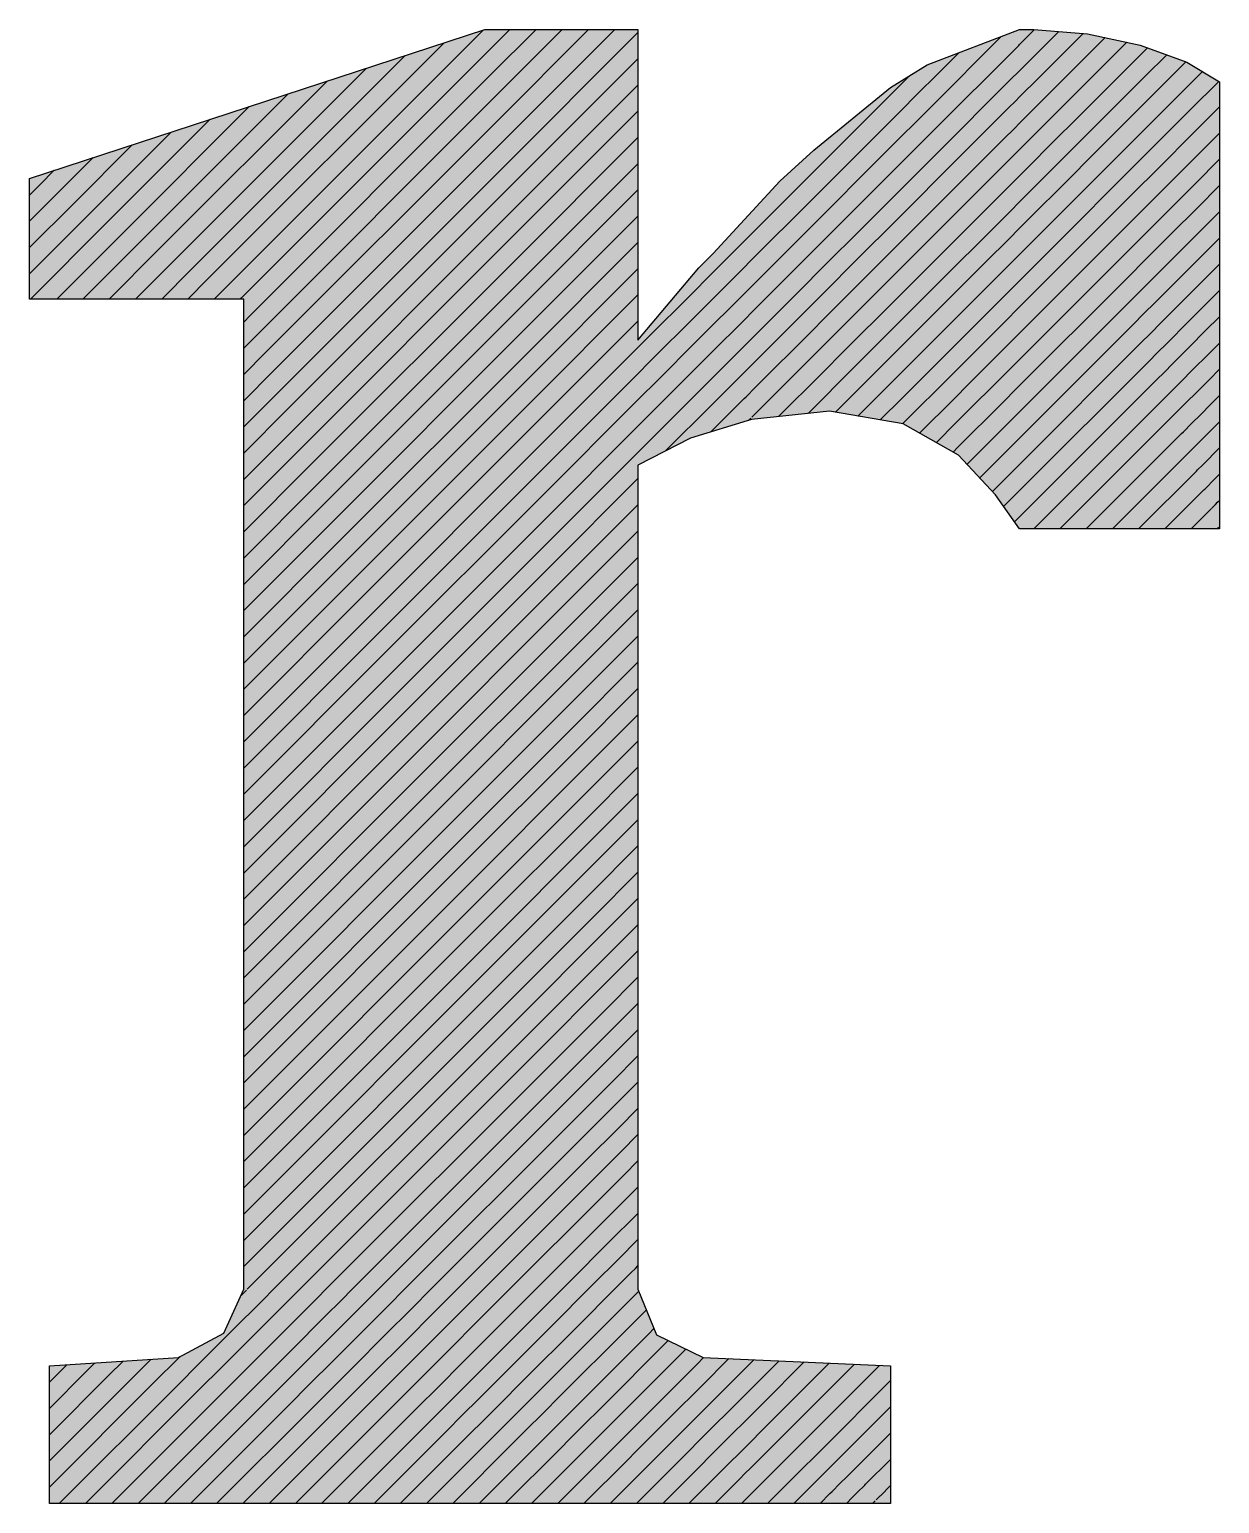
# Model space of a CAD drawing. Extents: x -15895 to 12929, y -2522 to 15173.
# Drawn here: x -8945.99 to -8929.95, y 11082.16 to 11102.02 of the extents above; entities that cross this region are included whole.
import ezdxf

# ---------------------------------------------------------------- set-up
doc = ezdxf.new("R2010")
doc.units = 0
doc.layers.add('MTH-CARIMBO-TXT1', color=1, linetype='Continuous')

msp = doc.modelspace()

# ---------------------------------------------------------------- linework, layer by layer
at = {"layer": 'MTH-CARIMBO-TXT1', "linetype": 'Continuous'}
for p, q in [((-8943.356, 11098.533), (-8939.875, 11102.014)), ((-8939.815, 11101.72), (-8939.514, 11102.022)), ((-8939.777, 11101.405), (-8939.16, 11102.022)), ((-8939.738, 11101.09), (-8938.807, 11102.022)), ((-8939.7, 11100.775), (-8938.453, 11102.022)), ((-8939.662, 11100.459), (-8938.099, 11102.022)), ((-8939.623, 11100.144), (-8937.787, 11101.98)), ((-8933.842, 11100.976), (-8932.891, 11101.927)), ((-8932.587, 11101.877), (-8932.451, 11102.013)), ((-8932.355, 11101.756), (-8932.116, 11101.995)), ((-8932.259, 11101.498), (-8931.788, 11101.969)), ((-8931.667, 11101.737), (-8931.491, 11101.913)), ((-8943.582, 11098.66), (-8940.4, 11101.842)), ((-8942.724, 11098.811), (-8939.815, 11101.72)), ((-8933.868, 11101.303), (-8933.465, 11101.706)), ((-8933.816, 11100.648), (-8932.679, 11101.785)), ((-8932.679, 11101.785), (-8932.656, 11101.808)), ((-8932.656, 11101.808), (-8932.645, 11101.819)), ((-8932.645, 11101.819), (-8932.587, 11101.877)), ((-8932.486, 11101.625), (-8932.355, 11101.756)), ((-8932.163, 11101.24), (-8931.667, 11101.737)), ((-8931.593, 11101.457), (-8931.2, 11101.85)), ((-8931.001, 11101.695), (-8930.921, 11101.775)), ((-8944.035, 11098.915), (-8941.451, 11101.498)), ((-8943.808, 11098.788), (-8940.926, 11101.67)), ((-8939.585, 11099.829), (-8937.787, 11101.627)), ((-8932.645, 11101.466), (-8932.486, 11101.625)), ((-8931.518, 11101.178), (-8931.001, 11101.695)), ((-8930.951, 11101.392), (-8930.662, 11101.681)), ((-8930.901, 11101.088), (-8930.403, 11101.587)), ((-8944.261, 11099.042), (-8941.976, 11101.327)), ((-8943.013, 11098.169), (-8939.777, 11101.405)), ((-8934.381, 11101.144), (-8934.131, 11101.394)), ((-8933.906, 11101.265), (-8933.868, 11101.303)), ((-8933.79, 11100.321), (-8932.738, 11101.373)), ((-8932.738, 11101.373), (-8932.675, 11101.435)), ((-8932.675, 11101.435), (-8932.645, 11101.466)), ((-8932.645, 11101.112), (-8932.385, 11101.372)), ((-8932.385, 11101.372), (-8932.259, 11101.498)), ((-8932.067, 11100.983), (-8931.593, 11101.457)), ((-8931.444, 11100.899), (-8930.951, 11101.392)), ((-8930.368, 11101.268), (-8930.181, 11101.455)), ((-8930.344, 11100.938), (-8929.961, 11101.321)), ((-8944.487, 11099.17), (-8942.502, 11101.155)), ((-8939.547, 11099.514), (-8937.787, 11101.273)), ((-8935.401, 11100.124), (-8934.407, 11101.118)), ((-8934.407, 11101.118), (-8934.381, 11101.144)), ((-8934.368, 11100.803), (-8933.906, 11101.265)), ((-8932.695, 11101.062), (-8932.645, 11101.112)), ((-8932.645, 11100.758), (-8932.284, 11101.12)), ((-8932.284, 11101.12), (-8932.163, 11101.24)), ((-8931.971, 11100.725), (-8931.518, 11101.178)), ((-8930.852, 11100.784), (-8930.368, 11101.268)), ((-8944.713, 11099.297), (-8943.027, 11100.983)), ((-8942.912, 11097.916), (-8939.738, 11101.09)), ((-8939.508, 11099.199), (-8937.787, 11100.92)), ((-8933.932, 11100.886), (-8933.842, 11100.976)), ((-8933.764, 11099.994), (-8932.797, 11100.96)), ((-8932.797, 11100.96), (-8932.695, 11101.062)), ((-8932.183, 11100.867), (-8932.067, 11100.983)), ((-8931.369, 11100.62), (-8930.901, 11101.088)), ((-8930.802, 11100.481), (-8930.344, 11100.938)), ((-8930.321, 11100.607), (-8929.95, 11100.979)), ((-8944.939, 11099.424), (-8943.553, 11100.811)), ((-8942.812, 11097.663), (-8939.7, 11100.775)), ((-8934.489, 11100.682), (-8934.368, 11100.803)), ((-8934.355, 11100.463), (-8933.932, 11100.886)), ((-8932.714, 11100.689), (-8932.645, 11100.758)), ((-8932.645, 11100.405), (-8932.183, 11100.867)), ((-8932.082, 11100.615), (-8931.971, 11100.725)), ((-8931.876, 11100.467), (-8931.444, 11100.899)), ((-8931.295, 11100.341), (-8930.852, 11100.784)), ((-8945.166, 11099.552), (-8944.078, 11100.639)), ((-8939.47, 11098.883), (-8937.787, 11100.566)), ((-8935.381, 11099.791), (-8934.489, 11100.682)), ((-8934.342, 11100.122), (-8933.957, 11100.507)), ((-8933.957, 11100.507), (-8933.816, 11100.648)), ((-8933.737, 11099.666), (-8932.856, 11100.547)), ((-8932.856, 11100.547), (-8932.714, 11100.689)), ((-8932.645, 11100.051), (-8932.082, 11100.615)), ((-8931.78, 11100.21), (-8931.369, 11100.62)), ((-8930.752, 11100.177), (-8930.321, 11100.607)), ((-8930.298, 11100.277), (-8929.95, 11100.625)), ((-8945.392, 11099.679), (-8944.604, 11100.467)), ((-8942.711, 11097.41), (-8939.662, 11100.459)), ((-8934.572, 11100.246), (-8934.355, 11100.463)), ((-8933.983, 11100.128), (-8933.79, 11100.321)), ((-8932.916, 11100.134), (-8932.733, 11100.317)), ((-8932.733, 11100.317), (-8932.645, 11100.405)), ((-8932.645, 11099.698), (-8931.98, 11100.362)), ((-8931.98, 11100.362), (-8931.876, 11100.467)), ((-8931.684, 11099.952), (-8931.295, 11100.341)), ((-8931.221, 11100.062), (-8930.802, 11100.481)), ((-8945.844, 11099.934), (-8945.654, 11100.124)), ((-8945.618, 11099.806), (-8945.129, 11100.295)), ((-8942.61, 11097.157), (-8939.623, 11100.144)), ((-8939.432, 11098.568), (-8937.787, 11100.213)), ((-8935.818, 11099.707), (-8935.401, 11100.124)), ((-8935.361, 11099.457), (-8934.572, 11100.246)), ((-8934.654, 11099.81), (-8934.342, 11100.122)), ((-8934.329, 11099.781), (-8933.983, 11100.128)), ((-8933.711, 11099.339), (-8932.916, 11100.134)), ((-8932.645, 11099.344), (-8931.879, 11100.11)), ((-8931.879, 11100.11), (-8931.78, 11100.21)), ((-8931.146, 11099.783), (-8930.752, 11100.177)), ((-8930.702, 11099.873), (-8930.298, 11100.277)), ((-8930.275, 11099.946), (-8929.95, 11100.272)), ((-8945.988, 11099.79), (-8945.844, 11099.934)), ((-8934.008, 11099.749), (-8933.764, 11099.994)), ((-8932.975, 11099.722), (-8932.753, 11099.944)), ((-8932.753, 11099.944), (-8932.645, 11100.051)), ((-8931.778, 11099.858), (-8931.684, 11099.952)), ((-8931.588, 11099.694), (-8931.221, 11100.062)), ((-8930.652, 11099.569), (-8930.275, 11099.946)), ((-8930.252, 11099.616), (-8929.95, 11099.918)), ((-8945.988, 11099.437), (-8945.618, 11099.806)), ((-8942.51, 11096.904), (-8939.585, 11099.829)), ((-8939.393, 11098.253), (-8937.787, 11099.859)), ((-8935.755, 11099.417), (-8935.381, 11099.791)), ((-8935.341, 11099.123), (-8934.654, 11099.81)), ((-8934.736, 11099.375), (-8934.329, 11099.781)), ((-8934.316, 11099.441), (-8934.008, 11099.749)), ((-8933.685, 11099.011), (-8932.975, 11099.722)), ((-8932.645, 11098.991), (-8931.778, 11099.858)), ((-8931.492, 11099.437), (-8931.146, 11099.783)), ((-8931.072, 11099.503), (-8930.702, 11099.873)), ((-8945.988, 11099.083), (-8945.392, 11099.679)), ((-8945.988, 11098.73), (-8945.166, 11099.552)), ((-8942.409, 11096.651), (-8939.547, 11099.514)), ((-8936.727, 11098.798), (-8935.92, 11099.605)), ((-8935.92, 11099.605), (-8935.818, 11099.707)), ((-8934.034, 11099.37), (-8933.737, 11099.666)), ((-8933.034, 11099.309), (-8932.772, 11099.571)), ((-8932.772, 11099.571), (-8932.645, 11099.698)), ((-8932.645, 11098.637), (-8931.677, 11099.605)), ((-8931.677, 11099.605), (-8931.588, 11099.694)), ((-8930.997, 11099.224), (-8930.652, 11099.569)), ((-8930.602, 11099.266), (-8930.252, 11099.616)), ((-8930.229, 11099.286), (-8929.95, 11099.565)), ((-8945.974, 11098.39), (-8944.939, 11099.424)), ((-8939.355, 11097.938), (-8937.787, 11099.505)), ((-8935.968, 11099.204), (-8935.755, 11099.417)), ((-8935.692, 11099.126), (-8935.361, 11099.457)), ((-8935.321, 11098.79), (-8934.736, 11099.375)), ((-8934.818, 11098.939), (-8934.316, 11099.441)), ((-8934.303, 11099.1), (-8934.034, 11099.37)), ((-8934.059, 11098.991), (-8933.711, 11099.339)), ((-8932.791, 11099.198), (-8932.645, 11099.344)), ((-8932.645, 11098.284), (-8931.576, 11099.353)), ((-8931.576, 11099.353), (-8931.492, 11099.437)), ((-8931.396, 11099.179), (-8931.072, 11099.503)), ((-8945.62, 11098.39), (-8944.713, 11099.297)), ((-8945.267, 11098.39), (-8944.487, 11099.17)), ((-8942.308, 11096.399), (-8939.508, 11099.199)), ((-8939.317, 11097.622), (-8937.787, 11099.152)), ((-8936.661, 11098.511), (-8935.968, 11099.204)), ((-8936.015, 11098.802), (-8935.692, 11099.126)), ((-8935.629, 11098.835), (-8935.341, 11099.123)), ((-8933.659, 11098.684), (-8933.034, 11099.309)), ((-8933.093, 11098.896), (-8932.791, 11099.198)), ((-8931.475, 11099.1), (-8931.396, 11099.179)), ((-8931.3, 11098.921), (-8930.997, 11099.224)), ((-8930.923, 11098.945), (-8930.602, 11099.266)), ((-8930.552, 11098.962), (-8930.229, 11099.286)), ((-8930.206, 11098.955), (-8929.95, 11099.211)), ((-8944.913, 11098.39), (-8944.261, 11099.042)), ((-8935.301, 11098.456), (-8934.818, 11098.939)), ((-8934.9, 11098.503), (-8934.303, 11099.1)), ((-8934.29, 11098.76), (-8934.059, 11098.991)), ((-8934.085, 11098.612), (-8933.685, 11099.011)), ((-8932.811, 11098.825), (-8932.645, 11098.991)), ((-8932.645, 11097.93), (-8931.475, 11099.1)), ((-8931.374, 11098.848), (-8931.3, 11098.921)), ((-8931.204, 11098.664), (-8930.923, 11098.945)), ((-8930.849, 11098.666), (-8930.552, 11098.962)), ((-8930.503, 11098.658), (-8930.206, 11098.955)), ((-8944.56, 11098.39), (-8944.035, 11098.915)), ((-8944.206, 11098.39), (-8943.808, 11098.788)), ((-8943.13, 11098.406), (-8942.724, 11098.811)), ((-8942.208, 11096.146), (-8939.47, 11098.883)), ((-8939.278, 11097.307), (-8937.787, 11098.798)), ((-8936.901, 11098.624), (-8936.727, 11098.798)), ((-8936.594, 11098.223), (-8936.015, 11098.802)), ((-8936.063, 11098.401), (-8935.629, 11098.835)), ((-8935.566, 11098.544), (-8935.321, 11098.79)), ((-8934.983, 11098.067), (-8934.29, 11098.76)), ((-8933.633, 11098.357), (-8933.093, 11098.896)), ((-8933.152, 11098.484), (-8932.811, 11098.825)), ((-8932.645, 11097.576), (-8931.374, 11098.848)), ((-8930.183, 11098.625), (-8929.95, 11098.858)), ((-8943.853, 11098.39), (-8943.582, 11098.66)), ((-8943.499, 11098.39), (-8943.356, 11098.533)), ((-8942.107, 11095.893), (-8939.432, 11098.568)), ((-8937.753, 11097.772), (-8936.978, 11098.546)), ((-8936.978, 11098.546), (-8936.901, 11098.624)), ((-8936.111, 11098), (-8935.566, 11098.544)), ((-8934.278, 11098.419), (-8934.085, 11098.612)), ((-8934.11, 11098.233), (-8933.659, 11098.684)), ((-8932.83, 11098.452), (-8932.645, 11098.637)), ((-8932.645, 11097.223), (-8931.273, 11098.595)), ((-8931.273, 11098.595), (-8931.204, 11098.664)), ((-8931.108, 11098.406), (-8930.849, 11098.666)), ((-8930.774, 11098.387), (-8930.503, 11098.658)), ((-8930.453, 11098.355), (-8930.183, 11098.625)), ((-8943.146, 11098.39), (-8943.13, 11098.406)), ((-8939.24, 11096.992), (-8937.787, 11098.445)), ((-8936.997, 11098.174), (-8936.81, 11098.361)), ((-8936.81, 11098.361), (-8936.661, 11098.511)), ((-8936.528, 11097.936), (-8936.063, 11098.401)), ((-8935.503, 11098.254), (-8935.301, 11098.456)), ((-8935.281, 11098.123), (-8934.9, 11098.503)), ((-8935.065, 11097.632), (-8934.278, 11098.419)), ((-8934.136, 11097.854), (-8933.633, 11098.357)), ((-8933.606, 11098.029), (-8933.152, 11098.484)), ((-8933.211, 11098.071), (-8932.83, 11098.452)), ((-8932.645, 11096.869), (-8931.172, 11098.343)), ((-8931.172, 11098.343), (-8931.108, 11098.406)), ((-8931.013, 11098.148), (-8930.774, 11098.387)), ((-8930.7, 11098.108), (-8930.453, 11098.355)), ((-8930.16, 11098.294), (-8929.95, 11098.504)), ((-8943.101, 11098.08), (-8943.013, 11098.169)), ((-8942.006, 11095.64), (-8939.393, 11098.253)), ((-8937.63, 11097.542), (-8936.997, 11098.174)), ((-8936.719, 11098.099), (-8936.594, 11098.223)), ((-8936.159, 11097.598), (-8935.503, 11098.254)), ((-8935.441, 11097.963), (-8935.281, 11098.123)), ((-8934.265, 11098.078), (-8934.11, 11098.233)), ((-8932.849, 11098.079), (-8932.645, 11098.284)), ((-8931.07, 11098.09), (-8931.013, 11098.148)), ((-8930.403, 11098.051), (-8930.16, 11098.294)), ((-8930.137, 11097.964), (-8929.95, 11098.15)), ((-8941.905, 11095.387), (-8939.355, 11097.938)), ((-8939.202, 11096.677), (-8937.787, 11098.091)), ((-8937.016, 11097.802), (-8936.719, 11098.099)), ((-8936.628, 11097.836), (-8936.528, 11097.936)), ((-8936.462, 11097.649), (-8936.111, 11098)), ((-8936.206, 11097.197), (-8935.441, 11097.963)), ((-8935.261, 11097.789), (-8934.983, 11098.067)), ((-8935.147, 11097.196), (-8934.265, 11098.078)), ((-8934.161, 11097.475), (-8933.606, 11098.029)), ((-8933.58, 11097.702), (-8933.211, 11098.071)), ((-8933.271, 11097.658), (-8932.849, 11098.079)), ((-8932.869, 11097.706), (-8932.645, 11097.93)), ((-8932.645, 11096.516), (-8931.07, 11098.09)), ((-8930.917, 11097.891), (-8930.7, 11098.108)), ((-8930.625, 11097.828), (-8930.403, 11098.051)), ((-8930.353, 11097.747), (-8930.137, 11097.964)), ((-8943.101, 11097.727), (-8942.912, 11097.916)), ((-8939.163, 11096.362), (-8937.787, 11097.738)), ((-8937.787, 11097.738), (-8937.753, 11097.772)), ((-8937.506, 11097.311), (-8937.016, 11097.802)), ((-8937.034, 11097.43), (-8936.628, 11097.836)), ((-8935.378, 11097.672), (-8935.261, 11097.789)), ((-8935.124, 11096.865), (-8934.252, 11097.738)), ((-8934.252, 11097.738), (-8934.136, 11097.854)), ((-8932.645, 11096.162), (-8930.969, 11097.838)), ((-8930.969, 11097.838), (-8930.917, 11097.891)), ((-8930.821, 11097.633), (-8930.625, 11097.828)), ((-8930.551, 11097.549), (-8930.353, 11097.747)), ((-8930.113, 11097.633), (-8929.95, 11097.797)), ((-8943.101, 11097.373), (-8942.812, 11097.663)), ((-8941.805, 11095.134), (-8939.317, 11097.622)), ((-8937.787, 11097.384), (-8937.63, 11097.542)), ((-8937.053, 11097.058), (-8936.537, 11097.573)), ((-8936.537, 11097.573), (-8936.462, 11097.649)), ((-8936.396, 11097.361), (-8936.159, 11097.598)), ((-8936.254, 11096.796), (-8935.378, 11097.672)), ((-8935.241, 11097.455), (-8935.065, 11097.632)), ((-8934.186, 11097.096), (-8933.58, 11097.702)), ((-8933.554, 11097.375), (-8933.271, 11097.658)), ((-8933.33, 11097.245), (-8932.869, 11097.706)), ((-8932.888, 11097.333), (-8932.645, 11097.576)), ((-8932.645, 11095.809), (-8930.868, 11097.586)), ((-8930.868, 11097.586), (-8930.821, 11097.633)), ((-8930.725, 11097.375), (-8930.551, 11097.549)), ((-8930.303, 11097.444), (-8930.113, 11097.633)), ((-8943.101, 11097.02), (-8942.711, 11097.41)), ((-8939.125, 11096.046), (-8937.787, 11097.384)), ((-8937.383, 11097.081), (-8937.034, 11097.43)), ((-8936.447, 11097.311), (-8936.396, 11097.361)), ((-8935.892, 11096.805), (-8935.315, 11097.381)), ((-8935.315, 11097.381), (-8935.241, 11097.455)), ((-8934.823, 11096.813), (-8934.239, 11097.397)), ((-8934.239, 11097.397), (-8934.161, 11097.475)), ((-8934.212, 11096.717), (-8933.554, 11097.375)), ((-8933.389, 11096.833), (-8932.888, 11097.333)), ((-8932.645, 11095.455), (-8930.767, 11097.333)), ((-8930.767, 11097.333), (-8930.725, 11097.375)), ((-8930.477, 11097.27), (-8930.303, 11097.444)), ((-8930.09, 11097.303), (-8929.95, 11097.443)), ((-8943.101, 11096.666), (-8942.61, 11097.157)), ((-8941.704, 11094.882), (-8939.278, 11097.307)), ((-8937.787, 11097.031), (-8937.506, 11097.311)), ((-8937.071, 11096.686), (-8936.447, 11097.311)), ((-8936.329, 11097.074), (-8936.206, 11097.197)), ((-8935.221, 11097.122), (-8935.147, 11097.196)), ((-8933.528, 11097.047), (-8933.33, 11097.245)), ((-8932.907, 11096.961), (-8932.645, 11097.223)), ((-8930.629, 11097.118), (-8930.477, 11097.27)), ((-8930.402, 11096.991), (-8930.253, 11097.14)), ((-8930.253, 11097.14), (-8930.09, 11097.303)), ((-8941.603, 11094.629), (-8939.24, 11096.992)), ((-8939.087, 11095.731), (-8937.787, 11097.031)), ((-8937.787, 11096.677), (-8937.383, 11097.081)), ((-8937.259, 11096.851), (-8937.053, 11097.058)), ((-8936.804, 11096.6), (-8936.356, 11097.048)), ((-8936.356, 11097.048), (-8936.329, 11097.074)), ((-8935.495, 11096.848), (-8935.252, 11097.091)), ((-8935.252, 11097.091), (-8935.221, 11097.122)), ((-8934.521, 11096.761), (-8934.226, 11097.056)), ((-8934.226, 11097.056), (-8934.186, 11097.096)), ((-8933.992, 11096.583), (-8933.528, 11097.047)), ((-8933.448, 11096.42), (-8932.907, 11096.961)), ((-8932.454, 11095.293), (-8930.666, 11097.081)), ((-8930.666, 11097.081), (-8930.629, 11097.118)), ((-8930.533, 11096.86), (-8930.402, 11096.991)), ((-8930.203, 11096.836), (-8930.067, 11096.972)), ((-8930.067, 11096.972), (-8929.95, 11097.09)), ((-8943.101, 11096.313), (-8942.51, 11096.904)), ((-8937.787, 11096.323), (-8937.259, 11096.851)), ((-8936.297, 11096.753), (-8936.265, 11096.785)), ((-8933.502, 11096.72), (-8933.389, 11096.833)), ((-8932.927, 11096.588), (-8932.645, 11096.869)), ((-8932.1, 11095.293), (-8930.565, 11096.828)), ((-8930.565, 11096.828), (-8930.533, 11096.86)), ((-8930.328, 11096.712), (-8930.203, 11096.836)), ((-8930.044, 11096.642), (-8929.95, 11096.736)), ((-8943.101, 11095.959), (-8942.409, 11096.651)), ((-8941.503, 11094.376), (-8939.202, 11096.677)), ((-8939.048, 11095.416), (-8937.787, 11096.677)), ((-8937.411, 11096.347), (-8937.136, 11096.621)), ((-8937.136, 11096.621), (-8937.071, 11096.686)), ((-8933.766, 11096.456), (-8933.502, 11096.72)), ((-8933.352, 11096.163), (-8932.927, 11096.588)), ((-8931.747, 11095.293), (-8930.464, 11096.576)), ((-8930.464, 11096.576), (-8930.437, 11096.602)), ((-8930.437, 11096.602), (-8930.328, 11096.712)), ((-8930.153, 11096.533), (-8930.044, 11096.642)), ((-8943.101, 11095.606), (-8942.308, 11096.399)), ((-8941.402, 11094.123), (-8939.163, 11096.362)), ((-8933.54, 11096.328), (-8933.476, 11096.393)), ((-8933.476, 11096.393), (-8933.448, 11096.42)), ((-8932.946, 11096.215), (-8932.645, 11096.516)), ((-8930.363, 11096.323), (-8930.341, 11096.345)), ((-8930.341, 11096.345), (-8930.253, 11096.433)), ((-8930.253, 11096.433), (-8930.153, 11096.533)), ((-8930.021, 11096.311), (-8929.95, 11096.383)), ((-8943.101, 11095.252), (-8942.208, 11096.146)), ((-8939.01, 11095.101), (-8937.787, 11096.323)), ((-8933.181, 11095.979), (-8932.946, 11096.215)), ((-8932.965, 11095.842), (-8932.645, 11096.162)), ((-8931.393, 11095.293), (-8930.363, 11096.323)), ((-8930.245, 11096.087), (-8930.179, 11096.153)), ((-8930.179, 11096.153), (-8930.104, 11096.229)), ((-8930.104, 11096.229), (-8930.021, 11096.311)), ((-8941.301, 11093.87), (-8939.125, 11096.046)), ((-8938.972, 11094.786), (-8937.787, 11095.97)), ((-8931.04, 11095.293), (-8930.261, 11096.071)), ((-8930.261, 11096.071), (-8930.245, 11096.087)), ((-8930.054, 11095.925), (-8929.998, 11095.981)), ((-8929.998, 11095.981), (-8929.95, 11096.029)), ((-8943.101, 11094.898), (-8942.107, 11095.893)), ((-8933.011, 11095.796), (-8932.965, 11095.842)), ((-8932.859, 11095.595), (-8932.645, 11095.809)), ((-8930.686, 11095.293), (-8930.16, 11095.819)), ((-8930.16, 11095.819), (-8930.149, 11095.829)), ((-8930.149, 11095.829), (-8930.105, 11095.874)), ((-8930.105, 11095.874), (-8930.054, 11095.925)), ((-8943.101, 11094.545), (-8942.006, 11095.64)), ((-8941.201, 11093.617), (-8939.087, 11095.731)), ((-8938.933, 11094.47), (-8937.787, 11095.616)), ((-8930.332, 11095.293), (-8930.059, 11095.566)), ((-8930.054, 11095.572), (-8930.03, 11095.595)), ((-8930.03, 11095.595), (-8930.004, 11095.622)), ((-8930.004, 11095.622), (-8929.975, 11095.651)), ((-8929.975, 11095.651), (-8929.95, 11095.676)), ((-8943.101, 11094.191), (-8941.905, 11095.387)), ((-8941.1, 11093.364), (-8939.048, 11095.416)), ((-8932.712, 11095.388), (-8932.645, 11095.455)), ((-8938.895, 11094.155), (-8937.787, 11095.263)), ((-8929.979, 11095.293), (-8929.958, 11095.314)), ((-8943.101, 11093.838), (-8941.805, 11095.134)), ((-8940.999, 11093.112), (-8939.01, 11095.101)), ((-8943.101, 11093.484), (-8941.704, 11094.882)), ((-8940.898, 11092.859), (-8938.972, 11094.786)), ((-8938.857, 11093.84), (-8937.787, 11094.909)), ((-8943.101, 11093.131), (-8941.603, 11094.629)), ((-8938.818, 11093.525), (-8937.787, 11094.556)), ((-8943.101, 11092.777), (-8941.503, 11094.376)), ((-8940.798, 11092.606), (-8938.933, 11094.47)), ((-8940.697, 11092.353), (-8938.895, 11094.155)), ((-8938.78, 11093.209), (-8937.787, 11094.202)), ((-8943.101, 11092.424), (-8941.402, 11094.123)), ((-8943.101, 11092.07), (-8941.301, 11093.87)), ((-8940.596, 11092.1), (-8938.857, 11093.84)), ((-8938.742, 11092.894), (-8937.787, 11093.849)), ((-8943.101, 11091.717), (-8941.201, 11093.617)), ((-8943.101, 11091.363), (-8941.1, 11093.364)), ((-8940.496, 11091.847), (-8938.818, 11093.525)), ((-8938.703, 11092.579), (-8937.787, 11093.495)), ((-8940.395, 11091.594), (-8938.78, 11093.209)), ((-8943.101, 11091.009), (-8940.999, 11093.112)), ((-8938.665, 11092.264), (-8937.787, 11093.142)), ((-8943.101, 11090.656), (-8940.898, 11092.859)), ((-8940.294, 11091.342), (-8938.742, 11092.894)), ((-8938.627, 11091.949), (-8937.787, 11092.788)), ((-8943.101, 11090.302), (-8940.798, 11092.606)), ((-8940.193, 11091.089), (-8938.703, 11092.579)), ((-8938.588, 11091.633), (-8937.787, 11092.434)), ((-8943.101, 11089.949), (-8940.697, 11092.353)), ((-8940.093, 11090.836), (-8938.665, 11092.264)), ((-8943.101, 11089.595), (-8940.596, 11092.1)), ((-8938.55, 11091.318), (-8937.787, 11092.081)), ((-8943.101, 11089.242), (-8940.496, 11091.847)), ((-8939.992, 11090.583), (-8938.627, 11091.949)), ((-8943.101, 11088.888), (-8940.395, 11091.594)), ((-8939.891, 11090.33), (-8938.588, 11091.633)), ((-8938.512, 11091.003), (-8937.787, 11091.727)), ((-8938.473, 11090.688), (-8937.787, 11091.374)), ((-8943.101, 11088.535), (-8940.294, 11091.342)), ((-8939.791, 11090.077), (-8938.55, 11091.318)), ((-8943.101, 11088.181), (-8940.193, 11091.089)), ((-8939.69, 11089.825), (-8938.512, 11091.003)), ((-8938.435, 11090.373), (-8937.787, 11091.02)), ((-8943.101, 11087.827), (-8940.093, 11090.836)), ((-8943.101, 11087.474), (-8939.992, 11090.583)), ((-8939.589, 11089.572), (-8938.473, 11090.688)), ((-8938.397, 11090.057), (-8937.787, 11090.667)), ((-8943.101, 11087.12), (-8939.891, 11090.33)), ((-8939.489, 11089.319), (-8938.435, 11090.373)), ((-8938.358, 11089.742), (-8937.787, 11090.313)), ((-8943.101, 11086.767), (-8939.791, 11090.077)), ((-8939.388, 11089.066), (-8938.397, 11090.057)), ((-8943.101, 11086.413), (-8939.69, 11089.825)), ((-8938.32, 11089.427), (-8937.787, 11089.96)), ((-8939.287, 11088.813), (-8938.358, 11089.742)), ((-8938.282, 11089.112), (-8937.787, 11089.606)), ((-8943.101, 11086.06), (-8939.589, 11089.572)), ((-8939.186, 11088.56), (-8938.32, 11089.427)), ((-8943.101, 11085.706), (-8939.489, 11089.319)), ((-8938.243, 11088.796), (-8937.787, 11089.252)), ((-8943.101, 11085.353), (-8939.388, 11089.066)), ((-8939.086, 11088.307), (-8938.282, 11089.112)), ((-8943.053, 11085.047), (-8939.287, 11088.813)), ((-8938.985, 11088.055), (-8938.243, 11088.796)), ((-8938.205, 11088.481), (-8937.787, 11088.899)), ((-8942.7, 11085.047), (-8939.186, 11088.56)), ((-8938.884, 11087.802), (-8938.205, 11088.481)), ((-8938.166, 11088.166), (-8937.787, 11088.545)), ((-8942.346, 11085.047), (-8939.086, 11088.307)), ((-8938.128, 11087.851), (-8937.787, 11088.192)), ((-8941.993, 11085.047), (-8938.985, 11088.055)), ((-8938.784, 11087.549), (-8938.166, 11088.166)), ((-8941.639, 11085.047), (-8938.884, 11087.802)), ((-8938.683, 11087.296), (-8938.128, 11087.851)), ((-8938.09, 11087.536), (-8937.787, 11087.838)), ((-8941.285, 11085.047), (-8938.784, 11087.549)), ((-8938.582, 11087.043), (-8938.09, 11087.536)), ((-8938.051, 11087.22), (-8937.787, 11087.485)), ((-8940.932, 11085.047), (-8938.683, 11087.296)), ((-8938.481, 11086.79), (-8938.051, 11087.22)), ((-8940.578, 11085.047), (-8938.582, 11087.043)), ((-8938.013, 11086.905), (-8937.787, 11087.131)), ((-8938.381, 11086.537), (-8938.013, 11086.905)), ((-8940.225, 11085.047), (-8938.481, 11086.79)), ((-8937.975, 11086.59), (-8937.787, 11086.778)), ((-8939.871, 11085.047), (-8938.381, 11086.537)), ((-8938.28, 11086.285), (-8937.975, 11086.59)), ((-8937.936, 11086.275), (-8937.787, 11086.424)), ((-8939.518, 11085.047), (-8938.28, 11086.285)), ((-8938.179, 11086.032), (-8937.936, 11086.275)), ((-8939.164, 11085.047), (-8938.179, 11086.032)), ((-8937.898, 11085.959), (-8937.787, 11086.07)), ((-8938.079, 11085.779), (-8937.898, 11085.959)), ((-8938.811, 11085.047), (-8938.079, 11085.779)), ((-8937.978, 11085.526), (-8937.86, 11085.644)), ((-8937.86, 11085.644), (-8937.787, 11085.717)), ((-8938.457, 11085.047), (-8937.978, 11085.526)), ((-8938.103, 11085.047), (-8937.877, 11085.273)), ((-8937.877, 11085.273), (-8937.821, 11085.329)), ((-8937.821, 11085.329), (-8937.787, 11085.363)), ((-8943.141, 11084.959), (-8943.065, 11085.035)), ((-8942.739, 11085.007), (-8942.7, 11085.047)), ((-8942.421, 11084.972), (-8942.346, 11085.047)), ((-8942.102, 11084.937), (-8941.993, 11085.047)), ((-8941.784, 11084.902), (-8941.639, 11085.047)), ((-8941.465, 11084.867), (-8941.285, 11085.047)), ((-8941.147, 11084.832), (-8940.932, 11085.047)), ((-8940.828, 11084.797), (-8940.578, 11085.047)), ((-8940.51, 11084.762), (-8940.225, 11085.047)), ((-8940.191, 11084.727), (-8939.871, 11085.047)), ((-8939.873, 11084.692), (-8939.518, 11085.047)), ((-8939.554, 11084.657), (-8939.164, 11085.047)), ((-8939.236, 11084.622), (-8938.811, 11085.047)), ((-8938.917, 11084.587), (-8938.457, 11085.047)), ((-8938.599, 11084.552), (-8938.103, 11085.047)), ((-8938.28, 11084.517), (-8937.776, 11085.021)), ((-8943.308, 11084.439), (-8942.8, 11084.947)), ((-8943.026, 11084.367), (-8942.534, 11084.859)), ((-8942.8, 11084.947), (-8942.739, 11085.007)), ((-8942.534, 11084.859), (-8942.421, 11084.972)), ((-8942.268, 11084.771), (-8942.102, 11084.937)), ((-8942.003, 11084.683), (-8941.784, 11084.902)), ((-8941.737, 11084.595), (-8941.465, 11084.867)), ((-8941.472, 11084.507), (-8941.147, 11084.832)), ((-8942.745, 11084.295), (-8942.268, 11084.771)), ((-8942.463, 11084.223), (-8942.003, 11084.683)), ((-8941.206, 11084.419), (-8940.828, 11084.797)), ((-8940.94, 11084.331), (-8940.51, 11084.762)), ((-8940.675, 11084.244), (-8940.191, 11084.727)), ((-8940.409, 11084.156), (-8939.873, 11084.692)), ((-8940.144, 11084.068), (-8939.554, 11084.657)), ((-8939.878, 11083.98), (-8939.236, 11084.622)), ((-8937.962, 11084.482), (-8937.674, 11084.769)), ((-8943.679, 11084.068), (-8943.308, 11084.439)), ((-8942.181, 11084.151), (-8941.737, 11084.595)), ((-8941.9, 11084.079), (-8941.472, 11084.507)), ((-8941.618, 11084.007), (-8941.206, 11084.419)), ((-8939.612, 11083.892), (-8938.917, 11084.587)), ((-8939.347, 11083.804), (-8938.599, 11084.552)), ((-8939.081, 11083.716), (-8938.28, 11084.517)), ((-8938.816, 11083.628), (-8937.962, 11084.482)), ((-8938.55, 11083.54), (-8937.643, 11084.447)), ((-8937.643, 11084.447), (-8937.572, 11084.518)), ((-8943.386, 11084.007), (-8943.026, 11084.367)), ((-8943.092, 11083.947), (-8942.745, 11084.295)), ((-8942.799, 11083.887), (-8942.463, 11084.223)), ((-8941.336, 11083.936), (-8940.94, 11084.331)), ((-8941.055, 11083.864), (-8940.675, 11084.244)), ((-8938.284, 11083.452), (-8937.401, 11084.336)), ((-8937.401, 11084.336), (-8937.379, 11084.358)), ((-8937.195, 11084.188), (-8937.14, 11084.242)), ((-8945.531, 11083.984), (-8945.484, 11084.03)), ((-8945.227, 11083.934), (-8945.106, 11084.055)), ((-8944.923, 11083.884), (-8944.727, 11084.08)), ((-8944.619, 11083.835), (-8944.349, 11084.105)), ((-8944.315, 11083.785), (-8943.972, 11084.128)), ((-8944.011, 11083.735), (-8943.679, 11084.068)), ((-8943.972, 11084.128), (-8943.96, 11084.141)), ((-8942.506, 11083.827), (-8942.181, 11084.151)), ((-8942.212, 11083.767), (-8941.9, 11084.079)), ((-8940.773, 11083.792), (-8940.409, 11084.156)), ((-8940.491, 11083.72), (-8940.144, 11084.068)), ((-8938.019, 11083.364), (-8937.195, 11084.188)), ((-8937.753, 11083.276), (-8936.99, 11084.039)), ((-8936.99, 11084.039), (-8936.903, 11084.126)), ((-8936.705, 11083.971), (-8936.562, 11084.114)), ((-8936.506, 11083.816), (-8936.224, 11084.098)), ((-8936.307, 11083.661), (-8935.885, 11084.083)), ((-8936.109, 11083.506), (-8935.547, 11084.068)), ((-8935.91, 11083.351), (-8935.209, 11084.052)), ((-8935.712, 11083.196), (-8934.871, 11084.037)), ((-8935.513, 11083.041), (-8934.533, 11084.022)), ((-8945.72, 11083.794), (-8945.531, 11083.984)), ((-8945.72, 11083.441), (-8945.227, 11083.934)), ((-8945.72, 11083.087), (-8944.923, 11083.884)), ((-8945.72, 11082.734), (-8944.619, 11083.835)), ((-8943.708, 11083.686), (-8943.386, 11084.007)), ((-8943.404, 11083.636), (-8943.092, 11083.947)), ((-8943.1, 11083.586), (-8942.799, 11083.887)), ((-8942.796, 11083.537), (-8942.506, 11083.827)), ((-8941.919, 11083.707), (-8941.618, 11084.007)), ((-8941.626, 11083.646), (-8941.336, 11083.936)), ((-8941.332, 11083.586), (-8941.055, 11083.864)), ((-8940.21, 11083.648), (-8939.878, 11083.98)), ((-8939.928, 11083.576), (-8939.612, 11083.892)), ((-8937.488, 11083.188), (-8936.784, 11083.891)), ((-8936.784, 11083.891), (-8936.705, 11083.971)), ((-8945.72, 11082.38), (-8944.315, 11083.785)), ((-8945.586, 11082.161), (-8944.011, 11083.735)), ((-8945.233, 11082.161), (-8943.708, 11083.686)), ((-8944.879, 11082.161), (-8943.404, 11083.636)), ((-8942.492, 11083.487), (-8942.212, 11083.767)), ((-8942.188, 11083.437), (-8941.919, 11083.707)), ((-8941.884, 11083.387), (-8941.626, 11083.646)), ((-8941.039, 11083.526), (-8940.773, 11083.792)), ((-8940.745, 11083.466), (-8940.491, 11083.72)), ((-8940.452, 11083.406), (-8940.21, 11083.648)), ((-8939.646, 11083.504), (-8939.347, 11083.804)), ((-8939.365, 11083.432), (-8939.081, 11083.716)), ((-8939.083, 11083.36), (-8938.816, 11083.628)), ((-8937.222, 11083.1), (-8936.579, 11083.743)), ((-8936.579, 11083.743), (-8936.506, 11083.816)), ((-8936.373, 11083.595), (-8936.307, 11083.661)), ((-8935.315, 11082.886), (-8934.385, 11083.816)), ((-8944.525, 11082.161), (-8943.1, 11083.586)), ((-8944.172, 11082.161), (-8942.796, 11083.537)), ((-8943.818, 11082.161), (-8942.492, 11083.487)), ((-8943.465, 11082.161), (-8942.188, 11083.437)), ((-8941.581, 11083.338), (-8941.332, 11083.586)), ((-8941.277, 11083.288), (-8941.039, 11083.526)), ((-8940.973, 11083.238), (-8940.745, 11083.466)), ((-8940.159, 11083.345), (-8939.928, 11083.576)), ((-8939.865, 11083.285), (-8939.646, 11083.504)), ((-8939.572, 11083.225), (-8939.365, 11083.432)), ((-8938.802, 11083.288), (-8938.55, 11083.54)), ((-8938.52, 11083.216), (-8938.284, 11083.452)), ((-8936.956, 11083.012), (-8936.373, 11083.595)), ((-8936.691, 11082.924), (-8936.168, 11083.447)), ((-8936.168, 11083.447), (-8936.109, 11083.506)), ((-8935.116, 11082.731), (-8934.385, 11083.463)), ((-8943.111, 11082.161), (-8941.884, 11083.387)), ((-8942.758, 11082.161), (-8941.581, 11083.338)), ((-8942.404, 11082.161), (-8941.277, 11083.288)), ((-8942.051, 11082.161), (-8940.973, 11083.238)), ((-8940.669, 11083.189), (-8940.452, 11083.406)), ((-8940.365, 11083.139), (-8940.159, 11083.345)), ((-8940.061, 11083.089), (-8939.865, 11083.285)), ((-8939.279, 11083.165), (-8939.083, 11083.36)), ((-8938.985, 11083.105), (-8938.802, 11083.288)), ((-8938.238, 11083.145), (-8938.019, 11083.364)), ((-8937.957, 11083.073), (-8937.753, 11083.276)), ((-8936.425, 11082.836), (-8935.963, 11083.299)), ((-8935.963, 11083.299), (-8935.91, 11083.351)), ((-8941.697, 11082.161), (-8940.669, 11083.189)), ((-8941.343, 11082.161), (-8940.365, 11083.139)), ((-8940.99, 11082.161), (-8940.061, 11083.089)), ((-8940.636, 11082.161), (-8939.757, 11083.039)), ((-8939.757, 11083.039), (-8939.572, 11083.225)), ((-8939.454, 11082.99), (-8939.279, 11083.165)), ((-8939.15, 11082.94), (-8938.985, 11083.105)), ((-8938.846, 11082.89), (-8938.692, 11083.044)), ((-8938.692, 11083.044), (-8938.52, 11083.216)), ((-8938.399, 11082.984), (-8938.238, 11083.145)), ((-8938.105, 11082.924), (-8937.957, 11083.073)), ((-8937.675, 11083.001), (-8937.488, 11083.188)), ((-8937.393, 11082.929), (-8937.222, 11083.1)), ((-8936.16, 11082.748), (-8935.757, 11083.151)), ((-8935.757, 11083.151), (-8935.712, 11083.196)), ((-8935.552, 11083.002), (-8935.513, 11083.041)), ((-8934.917, 11082.576), (-8934.385, 11083.109)), ((-8940.283, 11082.161), (-8939.454, 11082.99)), ((-8939.929, 11082.161), (-8939.15, 11082.94)), ((-8939.576, 11082.161), (-8938.846, 11082.89)), ((-8939.222, 11082.161), (-8938.542, 11082.841)), ((-8938.542, 11082.841), (-8938.399, 11082.984)), ((-8938.238, 11082.791), (-8938.105, 11082.924)), ((-8937.934, 11082.741), (-8937.812, 11082.864)), ((-8937.812, 11082.864), (-8937.675, 11083.001)), ((-8937.518, 11082.804), (-8937.393, 11082.929)), ((-8937.225, 11082.743), (-8937.112, 11082.857)), ((-8937.112, 11082.857), (-8936.956, 11083.012)), ((-8936.83, 11082.785), (-8936.691, 11082.924)), ((-8936.548, 11082.713), (-8936.425, 11082.836)), ((-8935.894, 11082.66), (-8935.552, 11083.002)), ((-8935.628, 11082.572), (-8935.346, 11082.854)), ((-8935.346, 11082.854), (-8935.315, 11082.886)), ((-8938.869, 11082.161), (-8938.238, 11082.791)), ((-8938.515, 11082.161), (-8937.934, 11082.741)), ((-8938.161, 11082.161), (-8937.631, 11082.692)), ((-8937.808, 11082.161), (-8937.327, 11082.642)), ((-8937.631, 11082.692), (-8937.518, 11082.804)), ((-8937.327, 11082.642), (-8937.225, 11082.743)), ((-8937.023, 11082.592), (-8936.932, 11082.683)), ((-8936.932, 11082.683), (-8936.83, 11082.785)), ((-8936.638, 11082.623), (-8936.548, 11082.713)), ((-8936.345, 11082.563), (-8936.267, 11082.641)), ((-8936.267, 11082.641), (-8936.16, 11082.748)), ((-8935.985, 11082.569), (-8935.894, 11082.66)), ((-8935.363, 11082.485), (-8935.141, 11082.706)), ((-8935.141, 11082.706), (-8935.116, 11082.731)), ((-8934.719, 11082.421), (-8934.385, 11082.755)), ((-8937.454, 11082.161), (-8937.023, 11082.592)), ((-8937.101, 11082.161), (-8936.719, 11082.542)), ((-8936.747, 11082.161), (-8936.415, 11082.493)), ((-8936.719, 11082.542), (-8936.638, 11082.623)), ((-8936.415, 11082.493), (-8936.345, 11082.563)), ((-8936.394, 11082.161), (-8936.111, 11082.443)), ((-8936.111, 11082.443), (-8936.052, 11082.503)), ((-8936.052, 11082.503), (-8935.985, 11082.569)), ((-8935.807, 11082.393), (-8935.758, 11082.442)), ((-8935.758, 11082.442), (-8935.703, 11082.497)), ((-8935.703, 11082.497), (-8935.628, 11082.572)), ((-8935.422, 11082.425), (-8935.363, 11082.485)), ((-8935.097, 11082.397), (-8934.936, 11082.558)), ((-8934.936, 11082.558), (-8934.917, 11082.576)), ((-8936.04, 11082.161), (-8935.807, 11082.393)), ((-8935.687, 11082.161), (-8935.504, 11082.344)), ((-8935.504, 11082.344), (-8935.465, 11082.382)), ((-8935.465, 11082.382), (-8935.422, 11082.425)), ((-8935.333, 11082.161), (-8935.2, 11082.294)), ((-8935.2, 11082.294), (-8935.172, 11082.322)), ((-8935.172, 11082.322), (-8935.14, 11082.354)), ((-8935.14, 11082.354), (-8935.097, 11082.397)), ((-8934.979, 11082.161), (-8934.896, 11082.244)), ((-8934.896, 11082.244), (-8934.878, 11082.262)), ((-8934.878, 11082.262), (-8934.858, 11082.282)), ((-8934.858, 11082.282), (-8934.831, 11082.309)), ((-8934.831, 11082.309), (-8934.73, 11082.41)), ((-8934.73, 11082.41), (-8934.719, 11082.421)), ((-8934.566, 11082.221), (-8934.525, 11082.262)), ((-8934.52, 11082.266), (-8934.385, 11082.402)), ((-8934.626, 11082.161), (-8934.592, 11082.195)), ((-8934.577, 11082.21), (-8934.566, 11082.221))]:
    msp.add_line(p, q, dxfattribs=at)
msp.add_lwpolyline([(-8937.787, 11097.835), (-8936.965, 11098.81), (-8936.774, 11099.001), (-8935.876, 11099.976), (-8935.417, 11100.397), (-8934.385, 11101.238), (-8933.888, 11101.544), (-8932.645, 11102.022), (-8932.454, 11102.022), (-8931.728, 11101.964), (-8931.02, 11101.811), (-8930.389, 11101.582), (-8929.95, 11101.314), (-8929.95, 11095.293), (-8932.645, 11095.293), (-8932.97, 11095.752), (-8933.467, 11096.287), (-8934.213, 11096.708), (-8935.207, 11096.88), (-8936.258, 11096.765), (-8937.08, 11096.516), (-8937.787, 11096.153), (-8937.787, 11085.047), (-8937.539, 11084.435), (-8936.908, 11084.13), (-8934.385, 11084.015), (-8934.385, 11082.161), (-8945.72, 11082.161), (-8945.72, 11084.015), (-8943.981, 11084.13), (-8943.369, 11084.454), (-8943.101, 11085.047), (-8943.101, 11098.39), (-8945.988, 11098.39), (-8945.988, 11100.014), (-8939.852, 11102.022), (-8937.787, 11102.022), (-8937.787, 11097.835)], dxfattribs=at)
for points in [[(-8939.852, 11102.022), (-8943.101, 11098.39), (-8945.988, 11098.39)], [(-8939.852, 11102.022), (-8945.988, 11098.39), (-8945.988, 11100.014)], [(-8939.852, 11102.022), (-8937.787, 11085.047), (-8943.101, 11085.047)], [(-8939.852, 11102.022), (-8943.101, 11085.047), (-8943.101, 11098.39)], [(-8937.787, 11085.047), (-8939.852, 11102.022), (-8937.787, 11102.022)], [(-8937.787, 11097.835), (-8937.787, 11085.047), (-8937.787, 11102.022)], [(-8932.645, 11102.022), (-8933.467, 11096.287), (-8933.888, 11101.544)], [(-8932.645, 11102.022), (-8932.97, 11095.752), (-8933.467, 11096.287)], [(-8932.645, 11102.022), (-8932.645, 11095.293), (-8932.97, 11095.752)], [(-8929.95, 11095.293), (-8932.645, 11095.293), (-8932.454, 11102.022)], [(-8932.645, 11102.022), (-8932.454, 11102.022), (-8932.645, 11095.293)], [(-8929.95, 11095.293), (-8932.454, 11102.022), (-8931.728, 11101.964)], [(-8929.95, 11095.293), (-8931.728, 11101.964), (-8931.02, 11101.811)], [(-8929.95, 11095.293), (-8931.02, 11101.811), (-8930.389, 11101.582)], [(-8934.385, 11101.238), (-8933.888, 11101.544), (-8934.213, 11096.708)], [(-8934.213, 11096.708), (-8933.888, 11101.544), (-8933.467, 11096.287)], [(-8929.95, 11095.293), (-8930.389, 11101.582), (-8929.95, 11101.314)], [(-8935.417, 11100.397), (-8934.385, 11101.238), (-8935.207, 11096.88)], [(-8935.207, 11096.88), (-8934.385, 11101.238), (-8934.213, 11096.708)], [(-8935.876, 11099.976), (-8935.417, 11100.397), (-8935.207, 11096.88)], [(-8936.774, 11099.001), (-8935.876, 11099.976), (-8936.258, 11096.765)], [(-8935.876, 11099.976), (-8935.207, 11096.88), (-8936.258, 11096.765)], [(-8936.965, 11098.81), (-8936.774, 11099.001), (-8936.258, 11096.765)], [(-8937.08, 11096.516), (-8937.787, 11096.153), (-8936.965, 11098.81)], [(-8936.965, 11098.81), (-8937.787, 11096.153), (-8937.787, 11097.835)], [(-8936.258, 11096.765), (-8937.08, 11096.516), (-8936.965, 11098.81)], [(-8937.787, 11096.153), (-8937.787, 11085.047), (-8937.787, 11097.835)], [(-8934.385, 11082.161), (-8943.369, 11084.454), (-8943.101, 11085.047)], [(-8934.385, 11082.161), (-8943.101, 11085.047), (-8937.539, 11084.435)], [(-8943.101, 11085.047), (-8937.787, 11085.047), (-8937.539, 11084.435)], [(-8934.385, 11082.161), (-8943.981, 11084.13), (-8943.369, 11084.454)], [(-8934.385, 11082.161), (-8937.539, 11084.435), (-8936.908, 11084.13)], [(-8934.385, 11082.161), (-8945.72, 11082.161), (-8943.981, 11084.13)], [(-8945.72, 11082.161), (-8945.72, 11084.015), (-8943.981, 11084.13)], [(-8934.385, 11082.161), (-8936.908, 11084.13), (-8934.385, 11084.015)]]:
    msp.add_solid(points, dxfattribs=at)

doc.saveas('drawing.dxf')
